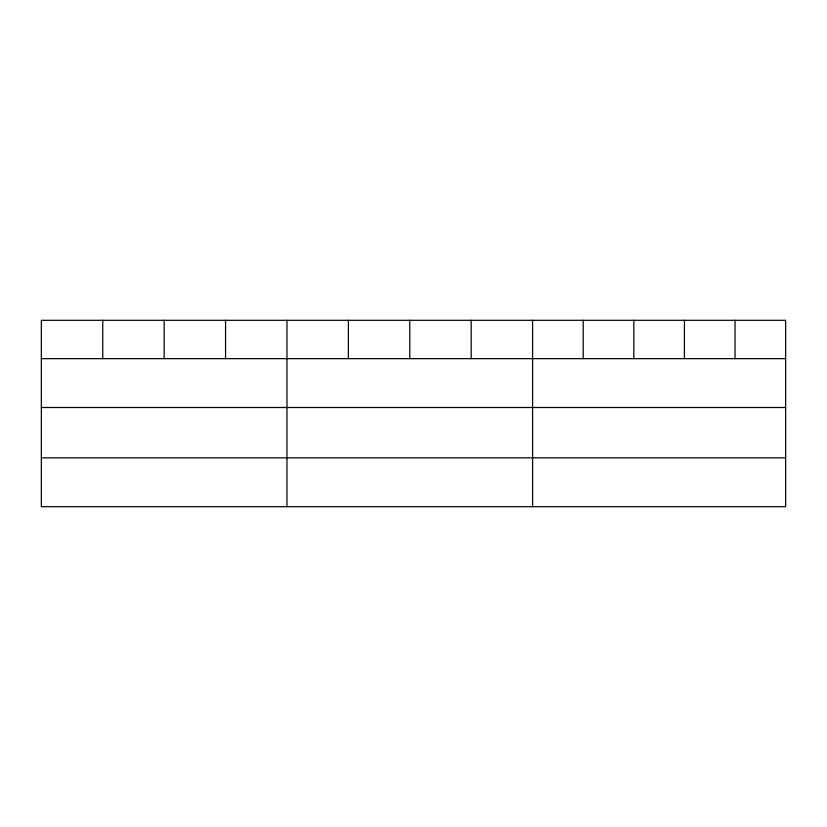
<?xml version="1.0" encoding="UTF-8"?>
<svg xmlns="http://www.w3.org/2000/svg" width="827" height="827" viewBox="0 0 827 827"><rect width="100%" height="100%" fill="white"/><g stroke="black" fill="none" stroke-linecap="round" stroke-linejoin="round"><path stroke-width="1.24" d="M785.65 407.504L785.65 320.307L41.35 320.307L41.35 506.693L785.65 506.693L785.65 407.504L41.35 407.504M41.35 358.649L785.65 358.649M41.35 457.838L785.65 457.838M735.038 320.307L735.038 358.649M684.425 320.307L684.425 358.649M633.813 320.307L633.813 358.649M583.2 320.307L583.2 358.649M532.588 320.307L532.588 506.693M471.183 320.307L471.183 358.649M409.778 320.307L409.778 358.649M348.374 320.307L348.374 358.649M286.969 320.307L286.969 506.693M225.564 320.307L225.564 358.649M164.16 320.307L164.16 358.649M102.755 320.307L102.755 358.649"/></g></svg>
